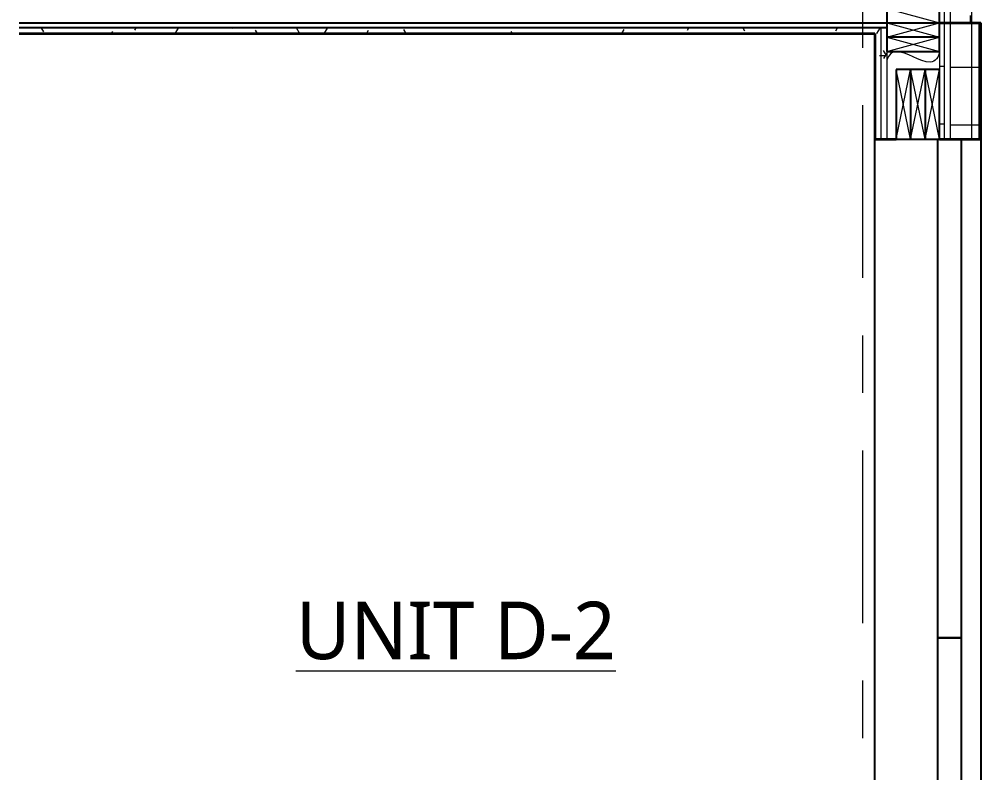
# Model space of a CAD drawing. Header units: inches. Extents: x 6 to 8416, y -388 to 6104.
# Drawn here: x 300.6 to 400.9, y 5890.4 to 5969 of the extents above; entities that cross this region are included whole.
import ezdxf

# ---------------------------------------------------------------- set-up
doc = ezdxf.new("R2010")
doc.units = ezdxf.units.IN
doc.header["$MEASUREMENT"] = 0
doc.linetypes.add('Center 3_8_', pattern=[36, 18, -6, 6, -6])
for name, color, linetype, lineweight in [('A-DETL', 90, 'Continuous', 13), ('A-DETL-GENF', 92, 'Continuous', 13), ('A-GLAZ', 151, 'Continuous', 25), ('A-ROOF', 132, 'Continuous', 18), ('A-ROOF-PATT', 132, 'Continuous', 35), ('A-ROOM-IDEN', 2, 'Continuous', 35), ('A-WALL', 113, 'Continuous', 25), ('A-WALL-PATT', 111, 'Continuous', 35), ('S-GRID', 1, 'Continuous', 13)]:
    doc.layers.add(name, color=color, linetype=linetype, lineweight=lineweight)
doc.styles.add('Open Sans_2', font='OpenSans-Regular.ttf', dxfattribs={"height": 6})
pattern_1 = [(0, (441.926, 3018), (7.68, 1.92), [0.6336, -5.126, 0.6336, -5.126, -30.72]), (0, (441.926, 3018), (7.68, 1.92), [-11.52, 0.6336, -10.886, 0.6336, -5.126, -13.44]), (0, (441.926, 3018), (7.68, 1.92), [-28.8, 0.6336, -3.206, 0.6336, -8.966]), (120, (444.806, 3018.96), (-5.5027688, 5.6910751), [0.6336, -5.126, 0.6336, -5.126, -30.72]), (120, (444.806, 3018.96), (-5.5027688, 5.6910751), [-11.52, 0.6336, -10.886, 0.6336, -5.126, -13.44]), (120, (444.806, 3018.96), (-5.5027688, 5.6910751), [-28.8, 0.6336, -3.206, 0.6336, -8.966]), (240, (445.766, 3022.8), (-2.1772312, -7.6110751), [0.6336, -5.126, 0.6336, -5.126, -30.72]), (240, (445.766, 3022.8), (-2.1772312, -7.6110751), [-11.52, 0.6336, -10.886, 0.6336, -5.126, -13.44]), (240, (445.766, 3022.8), (-2.1772312, -7.6110751), [-28.8, 0.6336, -3.206, 0.6336, -8.966])]
pattern_2 = [(0, (441.926, 3018), (0, 60), [60, 0, 0, 0]), (284.036, (482.726, 3030), (59.99915, -180.000494), [12.369, -235.017]), (284.036, (480.326, 3030), (59.99915, -180.000494), [12.369, -235.017]), (284.036, (477.926, 3030), (59.99915, -180.000494), [12.369, -235.017]), (284.036, (446.726, 3042), (59.99915, -180.000494), [12.369, -235.017]), (284.036, (444.326, 3042), (59.99915, -180.000494), [12.369, -235.017]), (284.036, (441.926, 3042), (59.99915, -180.000494), [12.369, -235.017]), (284.036, (464.726, 3054), (59.99915, -180.000494), [12.369, -235.017]), (284.036, (462.326, 3054), (59.99915, -180.000494), [12.369, -235.017]), (284.036, (459.926, 3054), (59.99915, -180.000494), [12.369, -235.017]), (284.036, (482.726, 3066), (59.99915, -180.000494), [12.369, -235.017]), (284.036, (480.326, 3066), (59.99915, -180.000494), [12.369, -235.017]), (284.036, (477.926, 3066), (59.99915, -180.000494), [12.369, -235.017]), (284.036, (446.726, 3078), (59.99915, -180.000494), [12.369, -235.017]), (284.036, (444.326, 3078), (59.99915, -180.000494), [12.369, -235.017]), (284.036, (441.926, 3078), (59.99915, -180.000494), [12.369, -235.017]), (0, (441.926, 3024), (0, 60), [60, 0, 0, 0]), (0, (441.926, 3030), (0, 60), [60, 0, 0, 0]), (0, (441.926, 3036), (0, 60), [60, 0, 0, 0]), (0, (441.926, 3042), (0, 60), [60, 0, 0, 0]), (0, (441.926, 3048), (0, 60), [60, 0, 0, 0]), (0, (441.926, 3054), (0, 60), [60, 0, 0, 0]), (0, (441.926, 3060), (0, 60), [60, 0, 0, 0]), (0, (441.926, 3066), (0, 60), [60, 0, 0, 0]), (0, (441.926, 3072), (0, 60), [60, 0, 0, 0])]
pattern_3 = [(0, (441.926, 3018), (0, 6), []), (90, (441.926, 3018), (-6, 4e-16), [])]

# ---------------------------------------------------------------- blocks, each defined once
blk = doc.blocks.new('1-2 WD Adaptive-Recess-TS - 4_-0_x6_-6_ - 1_-6_ Recess L-12470867-WALL SECTION - LOBBY CANOPY')
at = {"layer": 'A-GLAZ', "lineweight": 13}
for p, q in [((3814.25, 5878.5), (3814.25, 5956.5)), ((3825.3125, 5956.5), (3825.3125, 5878.5))]:
    blk.add_line(p, q, dxfattribs=at)
at = {"layer": 'A-GLAZ', "color": 7}
for p, q in [((3820.8125, 5956.5), (3820.8125, 5904.5)), ((3823.3125, 5956.5), (3821, 5956.5)), ((3823.3125, 5904.5), (3823.3125, 5956.5)), ((3820.8125, 5904.5), (3820.8125, 5878.5)), ((3823.3125, 5904.5), (3820.8125, 5904.5)), ((3820.8125, 5904.5), (3823.3125, 5904.5)), ((3823.3125, 5878.5), (3823.3125, 5904.5)), ((3821, 5878.5), (3823.3125, 5878.5))]:
    blk.add_line(p, q, dxfattribs=at)
blk = doc.blocks.new('06 Nominal Cut Lumber-Top-AM - 4_ W-20165386-WALL SECTION - LOBBY CANOPY')
at = {"layer": 'A-DETL-GENF', "lineweight": 25}
for p, q in [((3815.5, 5972.125), (3725.032, 5972.125)), ((3725.032, 5968.625), (3815.5, 5968.625))]:
    blk.add_line(p, q, dxfattribs=at)
blk = doc.blocks.new('06 Nominal Cut Lumber-Section-AM1 - 2x6 Section-V45-WALL SECTION - LOBBY CANOPY')
at = {"layer": 'A-DETL-GENF', "lineweight": 25}
for p, q in [((3815.5, 5968.625), (3815.5, 5967.125)), ((3821, 5967.125), (3821, 5968.625))]:
    blk.add_line(p, q, dxfattribs=at)
at = {"layer": 'A-DETL-GENF'}
for p, q in [((3815.5, 5968.625), (3821, 5967.125)), ((3815.5, 5967.125), (3821, 5968.625))]:
    blk.add_line(p, q, dxfattribs=at)
blk = doc.blocks.new('06 Nominal Cut Lumber-Section-AM1 - 2x6 Section-V36-WALL SECTION - LOBBY CANOPY')
at = {"layer": 'A-DETL-GENF', "lineweight": 25}
for p, q in [((3815.5, 5733.125), (3815.5, 5731.625)), ((3821, 5733.125), (3815.5, 5733.125)), ((3821, 5731.625), (3821, 5733.125)), ((3815.5, 5731.625), (3821, 5731.625))]:
    blk.add_line(p, q, dxfattribs=at)
at = {"layer": 'A-DETL-GENF'}
for p, q in [((3815.5, 5733.125), (3821, 5731.625)), ((3815.5, 5731.625), (3821, 5733.125))]:
    blk.add_line(p, q, dxfattribs=at)
blk = doc.blocks.new('06 Nominal Cut Lumber-Blocking-Section-AM1 - 2x6 Blocking-16986166-WALL SECTION - LOBBY CANOPY')
at = {"layer": 'A-DETL-GENF', "lineweight": 25}
for p, q in [((3815.5, 5970.125), (3815.5, 5968.625)), ((3821, 5968.625), (3821, 5970.125)), ((3815.5, 5968.625), (3821, 5968.625))]:
    blk.add_line(p, q, dxfattribs=at)
at = {"layer": 'A-DETL-GENF'}
blk.add_line((3815.5, 5970.125), (3821, 5968.625), dxfattribs=at)
blk = doc.blocks.new('06 Nominal Cut Lumber-Section-AM1 - 2x8 Section-V50-WALL SECTION - LOBBY CANOPY')
at = {"layer": 'A-DETL-GENF', "lineweight": 25}
for p, q in [((3818, 5963.75), (3816.5, 5963.75)), ((3816.5, 5963.75), (3816.5, 5956.5)), ((3816.5, 5956.5), (3818, 5956.5))]:
    blk.add_line(p, q, dxfattribs=at)
at = {"layer": 'A-DETL-GENF'}
for p, q in [((3818, 5956.5), (3816.5, 5963.75)), ((3816.5, 5956.5), (3818, 5963.75))]:
    blk.add_line(p, q, dxfattribs=at)
blk = doc.blocks.new('06 Nominal Cut Lumber-Section-AM1 - 2x8 Section-V35-WALL SECTION - LOBBY CANOPY')
at = {"layer": 'A-DETL-GENF', "lineweight": 25}
for p, q in [((3818, 5708), (3816.5, 5708)), ((3816.5, 5708), (3816.5, 5700.75)), ((3818, 5700.75), (3818, 5708)), ((3816.5, 5700.75), (3818, 5700.75))]:
    blk.add_line(p, q, dxfattribs=at)
at = {"layer": 'A-DETL-GENF'}
for p, q in [((3818, 5700.75), (3816.5, 5708)), ((3816.5, 5700.75), (3818, 5708))]:
    blk.add_line(p, q, dxfattribs=at)

msp = doc.modelspace()

# ---------------------------------------------------------------- hatches: boundary and pattern name
at = {"layer": 'A-ROOF-PATT', "lineweight": 13}
h = msp.add_hatch(dxfattribs=at)
h.set_pattern_fill('FP_16', color=256, style=0, pattern_type=2)
h.set_pattern_definition(pattern_1)
h.paths.add_polyline_path([(366.41796077, 5967.5), (389.81196077, 5967.5), (389.81196077, 5968.125), (300.59396077, 5968.125), (300.59396077, 5967.5)])
at = {"layer": 'A-WALL-PATT', "lineweight": 13}
h = msp.add_hatch(dxfattribs=at)
h.set_pattern_fill('FP_15', color=256, style=0, pattern_type=2)
h.set_pattern_definition(pattern_2)
h.paths.add_polyline_path([(397.06196077, 5968.625), (397.06196077, 6033), (396.56196077, 6033), (396.56196077, 5968.625)])
h = msp.add_hatch(dxfattribs=at)
h.set_pattern_fill('FP_16', color=256, style=0, pattern_type=2)
h.set_pattern_definition(pattern_1)
h.paths.add_polyline_path([(397.68696077, 5968.625), (397.68696077, 6033), (397.06196077, 6033), (397.06196077, 5968.625)])
h = msp.add_hatch(dxfattribs=at)
h.set_pattern_fill('FP_14', color=256, style=0, pattern_type=2)
h.set_pattern_definition(pattern_3)
h.paths.add_polyline_path([(399.87446077, 5968.625), (399.87446077, 5969.375), (400.68696077, 5969.375), (400.68696077, 6033), (397.68696077, 6033), (397.68696077, 5968.625), (399.32996077, 5968.625)])
h = msp.add_hatch(dxfattribs=at)
h.set_pattern_fill('FP_16', color=256, style=0, pattern_type=2)
h.set_pattern_definition(pattern_1)
h.paths.add_polyline_path([(390.43696077, 5859.5), (390.43696077, 5878.5), (389.81196077, 5878.5), (389.81196077, 5859.5)])
h.paths.add_polyline_path([(389.81196077, 5956.5), (390.43696077, 5956.5), (390.43696077, 5968.125), (389.81196077, 5968.125), (389.81196077, 5957.258875)])
h = msp.add_hatch(dxfattribs=at)
h.set_pattern_fill('FP_16', color=256, style=0, pattern_type=2)
h.set_pattern_definition(pattern_1)
h.paths.add_polyline_path([(391.06196077, 5859.5), (391.06196077, 5878.5), (390.43696077, 5878.5), (390.43696077, 5859.5)])
h.paths.add_polyline_path([(390.43696077, 5956.5), (391.06196077, 5956.5), (391.06196077, 5968.125), (390.43696077, 5968.125), (390.43696077, 5957.258875)])
h = msp.add_hatch(dxfattribs=at)
h.set_pattern_fill('FP_15', color=256, style=0, pattern_type=2)
h.set_pattern_definition(pattern_2)
h.paths.add_polyline_path([(396.56196077, 5859.5), (397.06196077, 5859.5), (397.06196077, 5878.5), (396.56196077, 5878.5), (396.56196077, 5861)])
h.paths.add_polyline_path([(397.06196077, 5956.5), (397.06196077, 5968.625), (396.56196077, 5968.625), (396.56196077, 5956.5)])
h = msp.add_hatch(dxfattribs=at)
h.set_pattern_fill('FP_16', color=256, style=0, pattern_type=2)
h.set_pattern_definition(pattern_1)
h.paths.add_polyline_path([(397.68696077, 5859.5), (397.68696077, 5878.5), (397.06196077, 5878.5), (397.06196077, 5859.5)])
h.paths.add_polyline_path([(397.06196077, 5956.5), (397.68696077, 5956.5), (397.68696077, 5968.625), (397.06196077, 5968.625), (397.06196077, 5957.258875)])
h = msp.add_hatch(dxfattribs=at)
h.set_pattern_fill('FP_14', color=256, style=0, pattern_type=2)
h.set_pattern_definition(pattern_3)
h.paths.add_polyline_path([(399.87446077, 5859.5), (399.87446077, 5860.25), (400.68696077, 5860.25), (400.68696077, 5878.5), (397.68696077, 5878.5), (397.68696077, 5859.5), (399.32996077, 5859.5)])
h.paths.add_polyline_path([(400.68696077, 5956.5), (400.68696077, 5968.625), (397.68696077, 5968.625), (397.68696077, 5956.5), (399.32996077, 5956.5)])
h = msp.add_hatch(dxfattribs=at)
h.set_pattern_fill('FP_16', color=256, style=0, pattern_type=2)
h.set_pattern_definition(pattern_1)
h.paths.add_polyline_path([(400.87446077, 5860.25), (400.87446077, 5878.5), (400.68696077, 5878.5), (400.68696077, 5860.25)])
h.paths.add_polyline_path([(400.68696077, 5956.5), (400.87446077, 5956.5), (400.87446077, 5968.625), (400.68696077, 5968.625)])

# ---------------------------------------------------------------- linework, layer by layer
at = {"layer": 'A-DETL'}
for points in [[(391.97862743, 5965.625), (391.54650662, 5965.625), (391.06196077, 5965.04354497), (391.06196077, 5964.525)], [(395.6452941, 5964.525), (394.38545627, 5964.525), (393.23846526, 5965.625), (391.97862743, 5965.625)], [(396.56196077, 5965.625), (396.56196077, 5965.10645503), (396.07741491, 5964.525), (395.6452941, 5964.525)]]:
    msp.add_open_spline(points, degree=3, dxfattribs=at)
at = {"layer": 'A-ROOF', "lineweight": 25}
msp.add_line((300.59396077, 5968.125), (391.06196077, 5968.125), dxfattribs=at)
at = {"layer": 'A-ROOF', "lineweight": 35}
msp.add_line((300.59396077, 5967.5), (389.81196077, 5967.5), dxfattribs=at)
at = {"layer": 'A-WALL', "lineweight": 13}
for p, q in [((397.06196077, 6033), (397.06196077, 5956.5)), ((397.68696077, 6033), (397.68696077, 5956.5)), ((390.43696077, 5968.125), (390.43696077, 5956.5)), ((400.68696077, 5968.625), (400.68696077, 5956.5)), ((391.06196077, 5965.625), (391.06196077, 5956.5)), ((396.56196077, 5965.625), (396.56196077, 5963.75))]:
    msp.add_line(p, q, dxfattribs=at)
at = {"layer": 'A-WALL', "lineweight": 35}
for p, q in [((399.87446077, 5968.625), (399.87446077, 5969.375)), ((396.56196077, 5968.625), (400.87446077, 5968.625)), ((400.87446077, 5956.5), (400.87446077, 5968.625)), ((389.81196077, 5967.5), (389.81196077, 5956.5)), ((389.81196077, 5956.5), (392.06196077, 5956.5)), ((396.56196077, 5956.5), (400.87446077, 5956.5))]:
    msp.add_line(p, q, dxfattribs=at)
at = {"layer": 'A-WALL'}
for p, q in [((389.81196077, 5878.5), (389.81196077, 5956.5)), ((400.87446077, 5956.5), (400.87446077, 5878.5))]:
    msp.add_line(p, q, dxfattribs=at)
at = {"layer": 'S-GRID', "linetype": 'Center 3_8_'}
msp.add_line((388.56196077, 4934.02554638), (388.56196077, 6086.00136038), dxfattribs=at)

# ---------------------------------------------------------------- block references
at = {"layer": 'A-DETL-GENF'}
for name, p in [('06 Nominal Cut Lumber-Top-AM - 4_ W-20165386-WALL SECTION - LOBBY CANOPY', (-3424.43803923, 0)), ('06 Nominal Cut Lumber-Blocking-Section-AM1 - 2x6 Blocking-16986166-WALL SECTION - LOBBY CANOPY', (-3424.43803923, 0)), ('06 Nominal Cut Lumber-Section-AM1 - 2x6 Section-V45-WALL SECTION - LOBBY CANOPY', (-3424.43803923, 0)), ('06 Nominal Cut Lumber-Section-AM1 - 2x6 Section-V36-WALL SECTION - LOBBY CANOPY', (-3424.43803923, 234)), ('06 Nominal Cut Lumber-Section-AM1 - 2x8 Section-V50-WALL SECTION - LOBBY CANOPY', (-3424.43803923, 0)), ('06 Nominal Cut Lumber-Section-AM1 - 2x8 Section-V50-WALL SECTION - LOBBY CANOPY', (-3422.93803923, 0)), ('06 Nominal Cut Lumber-Section-AM1 - 2x8 Section-V35-WALL SECTION - LOBBY CANOPY', (-3421.43803923, 255.75))]:
    msp.add_blockref(name, p, dxfattribs=at)
at = {"layer": 'A-GLAZ', "lineweight": 13}
msp.add_blockref('1-2 WD Adaptive-Recess-TS - 4_-0_x6_-6_ - 1_-6_ Recess L-12470867-WALL SECTION - LOBBY CANOPY', (-3424.43803923, 0), dxfattribs=at)

# ---------------------------------------------------------------- texts
at = {"layer": 'A-ROOM-IDEN', "lineweight": 13, "insert": (329.43483723, 5908.2651189), "char_height": 6, "width": 42.723, "attachment_point": 1, "style": 'Open Sans_2'}
msp.add_mtext('\\LUNIT D-2', dxfattribs=at)

doc.saveas('drawing.dxf')
